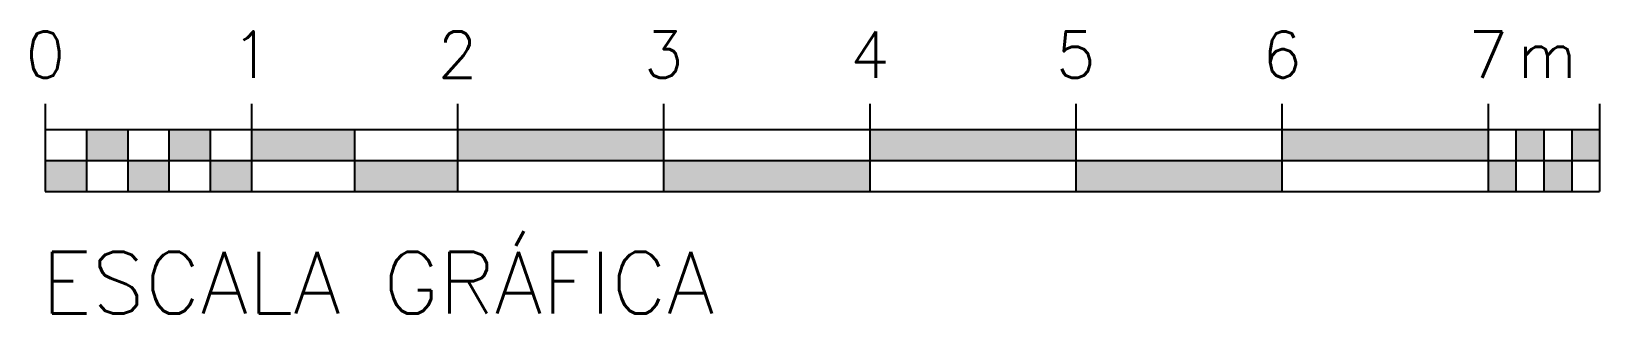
# Model space of a CAD drawing. Header units: millimetres. Extents: x 137.69 to 145.3, y 116.74 to 118.11.
import ezdxf
from ezdxf.enums import TextEntityAlignment as Align

# ---------------------------------------------------------------- set-up
doc = ezdxf.new("R2010")
doc.units = ezdxf.units.MM
doc.header["$LTSCALE"] = 0.02
doc.layers.add('1-Escalas_Gráficas', color=1, linetype='Continuous')
doc.styles.add('r60', font='romans.shx')
doc.styles.add('r80', font='romans.shx')

msp = doc.modelspace()

# ---------------------------------------------------------------- hatches: boundary and pattern name
at = {"layer": '1-Escalas_Gráficas'}
h = msp.add_hatch(color=256, dxfattribs=at)
h.paths.add_polyline_path([(137.9598, 117.4833), (137.7598, 117.4833), (137.7598, 117.3333), (137.9598, 117.3333)])
h.paths.add_polyline_path([(138.1598, 117.6333), (137.9598, 117.6333), (137.9598, 117.4833), (138.1598, 117.4833)])
h.paths.add_polyline_path([(138.3598, 117.4833), (138.1598, 117.4833), (138.1598, 117.3333), (138.3598, 117.3333)])
h.paths.add_polyline_path([(138.5598, 117.6333), (138.3598, 117.6333), (138.3598, 117.4833), (138.5598, 117.4833)])
h.paths.add_polyline_path([(138.7598, 117.4833), (138.5598, 117.4833), (138.5598, 117.3333), (138.7598, 117.3333)])
h.paths.add_polyline_path([(139.2598, 117.6333), (138.7598, 117.6333), (138.7598, 117.4833), (139.2598, 117.4833)])
h.paths.add_polyline_path([(139.7598, 117.4833), (139.2598, 117.4833), (139.2598, 117.3333), (139.7598, 117.3333)])
h.paths.add_polyline_path([(140.7598, 117.6333), (139.7598, 117.6333), (139.7598, 117.4833), (140.7598, 117.4833)])
h.paths.add_polyline_path([(141.7598, 117.4833), (140.7598, 117.4833), (140.7598, 117.3333), (141.7598, 117.3333)])
h.paths.add_polyline_path([(142.7598, 117.6333), (141.7598, 117.6333), (141.7598, 117.4833), (142.7598, 117.4833)])
h.paths.add_polyline_path([(143.7598, 117.4833), (142.7598, 117.4833), (142.7598, 117.3333), (143.7598, 117.3333)])
h.paths.add_polyline_path([(144.7598, 117.6333), (143.7598, 117.6333), (143.7598, 117.4833), (144.7598, 117.4833)])
h.paths.add_polyline_path([(144.8951, 117.4833), (144.7598, 117.4833), (144.7598, 117.3333), (144.8951, 117.3333)])
h.paths.add_polyline_path([(145.0303, 117.6333), (144.8951, 117.6333), (144.8951, 117.4833), (145.0303, 117.4833)])
h.paths.add_polyline_path([(145.1656, 117.4833), (145.0303, 117.4833), (145.0303, 117.3333), (145.1656, 117.3333)])
h.paths.add_polyline_path([(145.3009, 117.6333), (145.1656, 117.6333), (145.1656, 117.4833), (145.3009, 117.4833)])

# ---------------------------------------------------------------- linework, layer by layer
for p, q in [((137.7598, 117.7583), (137.7598, 117.6333)), ((138.7598, 117.7583), (138.7598, 117.6333)), ((139.7598, 117.7583), (139.7598, 117.6333)), ((140.7598, 117.7583), (140.7598, 117.6333)), ((141.7598, 117.7583), (141.7598, 117.6333)), ((142.7598, 117.7583), (142.7598, 117.6333)), ((142.7598, 117.7583), (142.7598, 117.3333)), ((143.7598, 117.7583), (143.7598, 117.3333)), ((143.7598, 117.7583), (143.7598, 117.3333)), ((144.7598, 117.7583), (144.7598, 117.3333)), ((145.3009, 117.7583), (145.3009, 117.3333)), ((137.7598, 117.6333), (137.7598, 117.3333)), ((137.7598, 117.6333), (145.3009, 117.6333)), ((137.9598, 117.6333), (137.9598, 117.3333)), ((138.1598, 117.6333), (138.1598, 117.3333)), ((138.3598, 117.6333), (138.3598, 117.3333)), ((138.5598, 117.6333), (138.5598, 117.3333)), ((138.7598, 117.6333), (138.7598, 117.3333)), ((139.2598, 117.6333), (139.2598, 117.3333)), ((139.7598, 117.6333), (139.7598, 117.3333)), ((140.7598, 117.6333), (140.7598, 117.3333)), ((141.7598, 117.6333), (141.7598, 117.3333)), ((144.8951, 117.6333), (144.8951, 117.3333)), ((145.0303, 117.6333), (145.0303, 117.3333)), ((145.1656, 117.6333), (145.1656, 117.3333)), ((137.7598, 117.4833), (145.3009, 117.4833)), ((137.7598, 117.3333), (145.3009, 117.3333))]:
    msp.add_line(p, q, dxfattribs=at)

# ---------------------------------------------------------------- texts
at = {"layer": '1-Escalas_Gráficas', "color": 2, "style": 'r60'}
for s, p in [('0', (137.7598, 117.8851)), ('1', (138.7598, 117.8851)), ('2', (139.7598, 117.8851)), ('3', (140.7598, 117.8851)), ('4', (141.7598, 117.8851)), ('5', (142.7598, 117.8851)), ('6', (143.7598, 117.8851)), ('7', (144.7598, 117.8851)), ('m', (145.0475, 117.8851))]:
    msp.add_text(s, height=0.225, dxfattribs=at).set_placement(p, align=Align.CENTER)
at = {"layer": '1-Escalas_Gráficas', "color": 2, "style": 'r80'}
msp.add_text('ESCALA GRÁFICA', height=0.3, dxfattribs=at).set_placement((137.7413, 116.7403))

doc.saveas('drawing.dxf')
